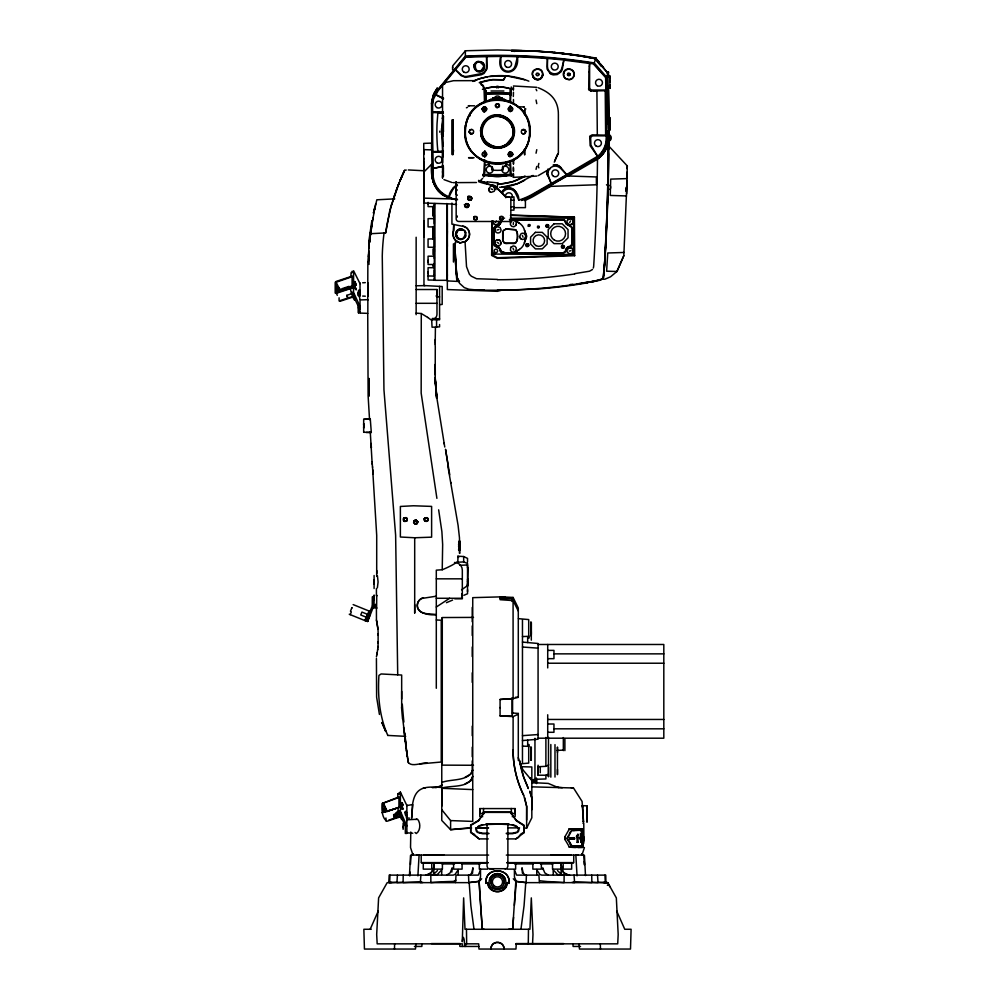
<?xml version="1.0" encoding="UTF-8"?>
<svg xmlns="http://www.w3.org/2000/svg" width="999" height="999" viewBox="0 0 999 999"><rect width="100%" height="100%" fill="white"/><g stroke="black" fill="none" stroke-linecap="round" stroke-linejoin="round"><path stroke-width="1.5" d="M336.151 282.242L336.301 292.645L350.637 287.987A1.561 0.837 -26.3 0 1 352.085 288.399L352.085 275.861A1.561 0.837 -26.3 0 1 350.637 277.235L336.151 282.242L340.06 290.16L351.71 286.076M355.02 297.802C355.919 306.231 349.525 290.022 350.761 288.536L336.638 293.219A1.561 0.837 -26.3 0 1 335.189 292.794L335.189 282.642A1.561 0.837 -26.2 0 1 336.638 281.268L350.749 276.598L351.211 272.452L351.71 273.039M358.466 313.037L358.466 305.219M360.027 309.103L360.027 299.937L367.857 299.675L367.832 313.361L360.027 313.087L359.877 306.006L353.534 292.42L353.596 270.754L360.027 283.654M360.027 293.331L360.027 282.917M363.986 427.597L363.673 424.026M363.673 424.5L363.673 423.713M367.857 262L367.732 300.262M349.25 614.26L366.146 621.078L372.527 605.294L372.527 596.59L372.49 605.382L373.301 605.194M374.088 599.712L374.088 596.291M376.423 658.491L376.623 697.152L379.42 714.435M376.698 576.373L376.71 535.476L372.502 466.758M401.049 816.545L397.977 817.519L396.853 815.097L399.363 814.222L400.487 816.633L387.088 821.265C381.78 818.356 381.693 809.078 382.055 803.508L397.602 797.452L397.977 793.78L400.399 792.132L406.868 805.531L412.712 804.557L411.613 818.331L412.599 804.682M383.017 803.233L383.291 812.349L398.938 807.467L398.938 796.727L397.827 797.889L383.017 803.233L386.913 811.638L398.813 807.279M401.673 699.063L401.673 691.345M403.134 827.671L403.134 826.323M405.319 814.922L405.332 812M406.88 832.292L406.88 833.428L405.319 833.428L405.319 824.962M414.697 537.762L431.618 537.162L431.618 506.406L413.461 505.769L400.374 506.456L400.374 537.012L414.697 537.762L414.697 612.986L414.697 604.632M423.751 200.824L423.751 200.012M423.751 192.857L423.751 193.806M423.751 192.345L423.751 188.174M423.751 171.191L423.751 160.802M423.751 159.615L423.751 158.104M423.751 154.533L423.751 149.625L432.355 149.925M423.963 237.2L423.963 220.966M428.072 204.296L428.072 202.485L428.072 206.593L434.315 206.693M428.072 273.676L428.072 271.878M428.072 262.163L428.072 260.352M434.315 208.579L434.328 204.046M434.315 270.005L434.315 276.074L428.072 275.974M434.315 257.03L434.315 264.273M434.315 214.773L434.315 251.773M416.146 289.523L436.975 289.523L436.975 295.055L436.088 296.066M442.02 132.318L442.02 134.753L442.02 132.979M442.02 133.254L442.02 128.584L442.02 133.204M442.545 127.81L442.545 125.899M442.545 175.562L442.545 177.984L442.545 85.352M442.545 162.487L442.545 154.683M442.545 133.017L442.545 132.255M441.77 809.727L450.599 820.579L450.599 829.694A84.291 23.564 3.1 0 1 471.066 828.009M451.923 203.084L451.923 204.233L456.543 204.42M456.168 194.056L456.168 181.693M458.678 550.249L459.727 550.249L459.702 543.568M423.751 198.152L451.298 198.888L442.719 194.93L437.862 190.459L434.028 184.153L432.167 178.084L431.531 104.42L432.405 99.263L434.902 93.307L465.359 56.156L465.359 51.049M465.359 51.424L465.359 50.762L497.477 49.95L522.04 50.649M467.532 567.907L467.532 564.959L459.94 565.309M479.77 812.874L479.77 808.578L515.172 808.578L515.172 816.458L512.25 816.695M488.249 838.898L479.233 838.898L470.704 832.504L470.679 825.461L478.446 820.916L483.416 813.686L483.416 812.125L511.525 812.125L511.525 813.686L516.495 820.916L524.275 825.873L524.25 832.554L515.859 838.898M483.578 808.441L483.416 812.399M486.538 56.493L486.538 66.483A7.293 7.293 0 0 1 480.482 73.776L467.095 76.349A7.293 7.293 0 0 1 460.839 74.613L455.432 69.743L461.001 75.549L465.484 77.385L481.281 74.775L484.04 73.464L487.087 68.806L486.675 56.631L465.871 57.205L438.224 90.609L433.766 98.339A25.687 25.687 0 0 0 432.604 104.583L432.742 168.494L443.469 166.321M506.056 161.938L506.056 165.722L502.934 166.87L502.672 170.217L497.477 170.354L492.27 170.217L491.983 166.833L488.886 165.722L488.886 161.938M492.332 227.435L492.357 252.472L494.942 254.47M500.074 707.816L500.074 699.462L512.05 698.601M512.574 712.986L518.294 713.461L518.294 714.185L513.111 716.595L500.074 715.896L512.05 716.183L512.05 697.764M507.892 824.25L507.879 866.27L507.117 868.106M510.114 173.189L510.114 160.802M510.839 197.315L513.961 196.903L513.961 210.127L510.839 210.127L510.839 197.265L506.318 197.228L494.53 185.639L488.736 184.353A52.06 52.06 0 0 1 478.546 181.656M524.25 832.554L524.275 825.361L516.046 820.142L511.525 813.686L511.251 808.441M513.099 698.638L513.086 600.586L500.074 599.7L500.074 596.828L513.099 597.427L518.294 608.041L518.294 697.352L513.099 698.638L500.074 699.462M515.172 808.578L515.172 813.473L510.751 813.573M523.801 828.034L526.635 828.146L526.673 806.418L523.688 795.316A130.744 114.286 -6.2 0 1 517.245 778.883A133.004 116.246 -6.2 0 1 513.099 749.999L513.111 716.595M531.318 622.365L531.306 634.128M531.83 808.815L531.83 809.702L531.818 798.026L529.832 791.37L531.818 798.026M562.3 787.699L557.367 787.237L548.264 783.416L531.83 782.604L531.83 781.955M536.513 782.517L536.513 778.346M548.488 767.244L548.501 774.125L545.916 775.236L538.074 775.199L538.074 773.376M538.074 765.197L538.074 775.199M538.074 768.331L538.074 772.839M548.501 774.125L548.488 776.772L548.501 775.798M573.738 862.524L573.738 855.244M587.012 813.074L587.012 805.893L582.305 805.606L582.767 808.94M587.012 813.361L587.012 812.137L587.012 817.12M587.012 811.613L587.012 810.189M568.506 175.986L595.242 160.514C603.159 156.156 608.478 147.627 608.403 138.499L607.454 201.948L604.645 263.486L603.558 278.147L600.124 280.244M609.203 136.763L608.953 130.757L608.953 149.026M609.927 88.424L609.927 84.753M609.927 82.218L609.927 80.195M609.927 78.534L609.927 77.123M360.027 294.393L360.027 295.829L360.027 294.942M374.088 595.916L374.088 597.027L374.088 595.267L374.088 608.291M378.109 643.031L378.122 633.816M400.399 792.132L400.387 811.2L406.88 825.973M406.88 817.706L406.88 818.456L406.88 804.957M415.01 832.479L416.296 833.528C420.579 830.706 420.829 822.951 417.582 819.23L406.88 819.817L406.88 832.841L412.837 833.228M434.315 267.707L428.072 267.707L428.072 280.007L434.315 280.12L434.315 279.221M434.315 279.77L434.315 278.833M434.315 223.651L434.315 204.633M528.708 746.877L528.708 744.53L528.708 763.099L519.905 763.898M531.306 760.326L531.306 747.314L531.093 760.052L531.143 756.393M531.83 782.604L531.83 780.082M536.513 779.27L545.904 778.945L545.916 775.236M587.012 817.694L587.012 816.283M587.012 820.716L587.012 813.898M607.392 130.569C608.741 141.433 605.019 153.534 595.229 159.39L533.916 194.793A72.89 72.89 0 0 1 521.441 200.499M608.254 86.076L608.191 88.474L607.954 76.436M609.914 121.915L609.927 117.532L609.927 130.007L609.927 125.162M360.027 312.937L360.027 312.088M376.735 573.538L376.748 570.554M382.055 812.711L397.964 807.879L398.364 812.587L401.411 819.13L402.834 819.192L401.86 819.642L401.873 817.394M483.416 813.686L478.846 820.204L470.704 824.999L470.704 832.504M496.728 86.413L496.728 87.937C495.666 85.802 499.25 85.802 498.251 87.937L498.214 86.413M533.916 781.643L533.928 779.42M608.878 129.021L608.903 145.067L609.178 140.297M458.616 544.78L459.665 544.78L459.652 546.353L458.529 546.353M510.764 215.047L574.425 217.17L574.675 255.707L497.34 258.329L491.683 255.407L491.908 221.316M557.479 769.455L557.454 774.65L557.454 747.04L557.479 752.509M627.122 172.14L626.997 182.892M358.466 308.241L358.466 306.843M458.154 874.5L458.204 869.53M564.135 875.124L564.073 882.567A935.763 575.324 -86.2 0 0 547.415 881.58L539.76 880.781M416.146 313.137L421.278 313.524L421.166 393.131L436.9 498.351M435.177 345.766L435.202 343.918M569.88 838.835L569.892 837.786L573.975 837.699L574.65 838.748L569.88 838.835L574.65 838.748M485.314 155.644L485.402 151.436M526.635 820.004L526.673 806.418L524.675 797.689M606.318 135.839L605.931 142.195A23.926 23.926 0 0 1 597.639 156.381L590.147 145.729L589.71 136.251L592.182 134.84L605.644 135.152L606.318 135.839L593.256 135.839A2.597 2.597 0 0 0 590.659 138.436L590.946 145.13L597.639 156.381M452.659 66.921L452.572 69.755M468.056 567.557L467.532 586.138L467.532 563.399L463.673 561.938L457.854 562.2L457.929 556.206L463.673 556.543L467.532 558.404L467.532 561.987M360.027 295.654L359.965 290.347L359.203 290.06A9.903 2.123 71.7 0 0 359.89 298.813L360.015 299.325M435.202 344.156L435.227 342.47M510.477 155.931L510.539 151.648M436.301 688.274L436.301 570.167L442.232 569.742L442.657 544.58L441.883 531.643L438.648 509.84M372.177 222.14L370.716 233.379M403.221 875.124L403.072 882.567A935.264 812.886 83.9 0 1 421.403 881.792M442.545 130.432L442.582 128.034M589.335 66.084L589.622 63.299L593.556 63.899L605.619 77.597L605.906 90.022L605.232 90.709L591.083 91.059L588.823 89.873L589.035 71.803M609.178 140.697L609.078 143.519M435.214 342.669L435.414 327.585M509.677 106.406L509.552 111.451M538.074 766.733L545.891 766.333L548.476 765.234L548.488 764.223M627.022 180.769L623.826 255.694L616.932 271.503L610.551 276.785L604.595 279.32M607.991 76.136L608.466 72.215M626.985 183.229L626.935 185.427M447.34 222.777L447.077 280.045L447.34 274.638M444.767 447.04L436.888 398.102L435.202 377.322M511.263 86.975L510.452 102.11M410.789 832.017L410.527 847.527L412.999 855.082L488.636 855.082M514.398 869.692L514.448 877.097L516.308 881.418L526.136 882.567L526.411 875.124M435.252 341.371L435.302 339.398M626.935 185.814L626.673 193.968M447.852 466.034L458.091 525.399L459.465 537.762L459.727 553.371M394.468 949.05L394.63 943.843M459.253 540.921L459.478 553.371M370.716 232.417L370.829 233.691L385.639 232.917C388.811 211.251 395.204 190.072 404.645 170.305L406.256 170.042M452.622 68.094L452.697 65.847L465.359 50.887M627.247 167.108L627.31 165.946L609.165 146.478M453.109 142.919L453.109 119.818L453.109 154.62L453.509 150.025M510.614 91.933L510.452 95.779L511.263 88.624M447.34 246.466L446.815 203.496M441.633 874.512L441.858 869.417M608.403 138.499C608.478 146.603 604.258 154.57 597.489 159.041A2053.145 2034.913 -23.6 0 1 593.656 266.408L593.331 268.032M389.985 875.124L389.647 882.567A935.763 927.509 66.7 0 1 397.115 882.204M466.471 929.27L466.658 943.843M528.284 943.843L528.471 929.27M532.554 943.843L532.991 934.465L531.306 897.889L529.932 929.27L465.01 929.27L463.636 897.889L462.287 941.732L462.849 937.561A6.706 1.161 87 0 1 464.185 939.909L464.797 946.44M529.108 225.112L529.083 226.398L528.271 226.111L528.334 224.625L529.745 224.575M525.998 244.555L526.698 246.428L528.459 245.954L528.096 244.018L526.348 244.118M368.706 252.947L368.943 240.597L371.84 220.754M485.689 91.708L485.614 90.21L486.151 100.712L485.614 90.21L484.827 90.472L484.827 102.61M608.703 129.171C608.316 131.219 608.241 116.346 608.666 118.594M368.956 248.664L369.043 242.195M570.504 838.835L570.554 837.786L574.575 837.699M441.833 130.257L443.081 115.784M442.357 130.394L442.969 118.744M442.882 130.232L443.032 127.373M409.453 875.574L410.502 855.419L413.037 853.908M409.952 875.798L410.089 872.065M410.489 864.397L411.014 855.718L413.436 854.27M421.978 943.843L421.84 946.44L414.423 946.44M469.842 116.096L470.005 113.174M524.537 114.698L524.7 109.828L524.537 114.498M516.246 943.843L515.971 949.05L478.971 949.05L478.696 943.843L465.546 943.843L465.659 946.44M513.261 878.77L515.821 881.393L525.761 882.641L524.063 905.756L520.941 929.27M447.077 270.392L446.815 246.678M417.894 875.836L419.118 854.669M513.461 99.513L513.461 103.996M516.308 881.418L514.398 905.344M515.821 881.393L512.649 929.27L508.703 929.27M368.831 250.811L367.819 262.325M500.724 56.543C494.642 77.035 520.292 77.51 517.47 56.718A586.301 586.301 0 0 0 500.861 56.406L486.675 56.631M550.237 73.601A6.031 3.921 5.6 0 0 553.483 74.9L557.23 74.55L560.963 71.878A17.557 11.513 6.4 0 0 562.425 68.631L563.898 59.977L547.452 58.417L547.052 68.993L550.249 73.601M626.91 178.247L627.31 165.971M467.769 198.651L469.38 200.337L470.854 200.075L471.54 197.64L469.28 196.428L467.769 198.651L468.643 200.037L470.979 199.962L471.703 198.701M468.056 579.095L467.532 585.664M625.849 191.271L626.136 187.312M376.598 596.116L376.735 595.154L376.623 607.941M397.427 875.124L396.915 882.567A935.763 863.348 -82.2 0 1 402.485 882.279M484.428 65.609C484.802 78.534 465.946 66.758 477.959 61.476L482.654 62.662L484.428 65.609C483.429 60.165 475.062 60.152 474.075 65.609M433.841 863.923C434.39 869.093 431.106 874.674 425.611 875.112M455.519 882.567L456.031 875.124L478.271 875.124L480.319 870.541M433.591 874.55L434.09 867.419L431.306 872.839L426.123 875.124M513.286 224.5L513.411 222.627M368.631 253.958L368.406 256.743M420.904 875.124L420.342 882.567A935.201 660.376 -85.8 0 1 422.914 882.442M513.461 92.245L513.324 96.466M472.527 873.251L472.939 867.769L471.778 872.839L469.967 875.112M625.973 189.261L626.036 188.411M512.649 929.27L513.573 917.332M415.896 943.843L415.472 949.05L364.435 949.05L363.861 929.27L371.203 929.27M447.34 230.894L447.077 244.693M583.691 843.406L583.953 837.012L582.729 846.915L569.368 846.915L564.772 839.16L564.747 837.075L569.118 829.407L573.888 829.32L569.218 829.133L582.742 829.12L580.369 829.32L582.392 829.407L583.316 835.539M451.848 872.065L452.197 867.844L450.187 872.839L446.653 875.112M513.461 167.969L513.461 171.279L513.324 167.058M412.599 804.058C415.472 785.664 426.423 786.55 441.77 787.462M497.015 189.623L497.677 182.892L487.312 181.868L486.625 183.903M492.932 220.791L493.244 223.364L495.779 224.912L498.301 223.801L499.025 221.278M483.978 174.65L483.553 176.985L484.515 161.126M406.793 819.155L405.444 812.874L405.956 811.113L406.88 812.711M467.969 207.23L465.696 207.268L464.86 206.119L465.634 204.021L467.157 203.684L468.756 205.294L468.606 206.368L467.844 207.33L465.422 207.018L464.847 205.956L465.759 203.921A1.948 1.948 0 0 1 468.756 205.632A1.948 1.948 0 0 1 465.821 207.317A1.948 1.948 0 0 1 465.821 203.933M465.634 204.021L467.907 203.983L468.743 205.132L467.844 207.33M490.846 880.481L490.846 883.291M504.095 883.291A6.768 6.768 0 0 0 495.379 875.449A6.768 6.768 0 0 0 492.944 886.912A6.768 6.768 0 0 0 504.095 883.291L504.095 880.481M545.929 226.124L546.99 224.463L548.663 225.262L547.727 227.26L545.929 226.124L546.391 226.548M369.73 239.71L370.105 236.651M370.492 233.591L371.054 228.983L369.343 242.782L372.989 217.794M472.739 133.454L470.417 133.679L469.218 131.968L470.029 129.907L471.79 129.483M522.202 129.882L524.525 129.67L525.724 131.369L524.912 133.429L523.151 133.854M369.742 239.86L370.13 236.938M370.729 232.567L371.116 229.645M371.516 226.723L372.103 222.34M465.472 125.812C456.855 168.519 525.324 179.208 529.807 135.464C535.551 94.755 471.915 85.177 465.472 125.812L467.632 118.719M468.056 581.243L467.532 584.652M547.527 175.549L547.027 173.451L548.001 169.031L547.127 174.013L551.236 183.566L566.67 174.65L560.439 167.095A16.783 9.953 -30.1 0 0 557.242 165.21L553.109 165.11M582.442 842.057L583.004 838.061L580.856 830.269L578.671 830.306M513.324 173.389L513.461 175.836M376.423 656.842L377.759 649.15M484.04 174.126L483.678 176.061L483.678 174.313M513.324 87.375L513.324 90.072M494.867 242.807L494.992 241.933M500.986 243.719L501.111 242.832M536.513 783.591L536.563 779.907M494.093 229.807C494.455 225.324 500.786 225.712 501.473 221.091M500.024 223.626L500.337 222.19C500.624 226.511 494.692 225.062 494.03 228.571L494.205 244.73L499.2 247.789C490.459 245.554 494.33 233.966 494.717 227.685C496.64 225.449 500.561 225.312 500.924 221.703M513.648 252.972L519.455 249.388A11.451 11.451 0 0 0 524.463 242.482L526.61 235.739L524.463 230.157A11.451 11.451 0 0 0 519.455 223.239L513.923 219.668L509.403 219.655M524.463 242.482L526.61 236.875L524.463 230.157M576.523 836.263L576.91 837.412L577.897 834.302L576.523 836.263L576.91 837.412M425.062 518.044L424.488 520.379L426.148 521.378L427.897 520.179L427.235 518.044M565.059 839.56L565.059 836.6M385.639 232.917L389.61 212.462M561.525 246.84L563.349 245.379M376.748 655.044L377.147 652.834M374.088 605.144L367.595 621.665L368.181 620.204M486.663 154.221A2.21 2.21 0 0 1 483.354 156.131A2.21 2.21 0 0 1 483.354 152.298A2.21 2.21 0 0 1 486.663 154.221L485.352 156.281L484.078 156.431L482.455 155.232L482.742 152.822M508.266 109.103L509.59 107.068L510.864 106.918L512.487 108.104L512.2 110.527M467.769 198.813L468.094 197.265L470.104 196.453L471.441 197.315L471.703 198.813M500.287 221.254L500.137 222.015A4.233 4.233 0 0 1 496.178 225.974L493.743 228.272L493.743 244.368L494.617 246.029L499.537 248.701L500.387 251.586L502.035 252.972L563.461 253.059L565.059 252.36L565.909 250.462A4.096 4.096 0 0 1 569.642 246.716L571.403 246.029L572.265 244.256L572.265 228.272L571.391 226.611L566.47 223.938L564.46 219.842L510.064 219.568M403.621 518.718L404.233 521.028L406.406 521.028L406.98 518.681L405.319 517.682L403.621 518.718L404.67 517.794M474.475 64.436L474.475 68.756L475.836 70.529L480.544 71.716L484.028 68.756L484.028 64.436M542.919 74.65C540.209 87.437 524.5 71.528 537.175 68.894C548.476 68.844 539.597 86.751 532.867 76.811M536.051 153.209L536.775 149.675M500.124 223.639L500.561 221.541M374.6 209.802L376.823 199.8L394.755 198.863M414.098 521.466L414.985 523.751L417.02 523.426L415.522 523.951L416.983 523.389L417.37 521.466L415.971 520.292L414.61 520.654L414.048 521.416L415.509 520.367L417.42 521.441M564.11 245.904L563.686 247.927L561.888 247.665M545.978 225.287L545.978 226.548A1.486 1.486 0 0 0 548.663 226.548L548.276 224.887L546.403 224.85M623.826 255.694L616.932 271.503L606.63 271.191L607.754 252.984L624.063 252.46M538.873 163.411L538.211 166.109L538.873 167.857M374.812 207.355L373.414 213.149L375.686 203.921M439.76 131.131L439.76 132.218M517.47 56.718L515.247 65.634A7.293 7.293 0 0 1 500.849 63.874L500.861 56.406M563.898 59.977L561.813 68.357A7.293 7.293 0 0 1 547.452 66.596L547.452 58.417M536.051 169.368L536.775 166.446M486.575 184.078L487.312 181.868L487.1 184.066L494.53 185.639L505.119 196.491L508.878 197.265M511.963 137.512C519.018 121.928 495.666 107.78 485.214 121.89C470.504 139.673 503.721 159.178 511.963 137.512L506.218 144.58L501.885 146.716M528.459 245.954L528.521 244.593M391.708 204.57L399.076 183.004L398.189 185.252M476.573 827.871L476.036 829.657L477.659 832.055L482.604 833.228L488.773 833.253M393.206 199.55L395.055 193.831M530.132 225.187L529.845 226.124L529.133 225.462L528.271 226.111M397.24 813.898L397.877 816.483L394.593 817.681L394.518 816.383M538.349 226.673L538.324 227.972L539.385 226.748M584.415 847.527L581.942 855.082L506.306 855.082M484.128 929.27L482.292 929.27L479.945 895.941L479.12 881.38L480.507 877.072L480.519 869.142M368.019 296.216L368.069 282.979M595.879 58.279L599.425 62.4M608.041 73.427L595.754 58.666A674.862 531.793 -90 0 0 511.288 50.574A674.725 531.693 -90 0 1 595.754 58.666L608.029 73.427L606.68 77.21L607.367 123.689M607.717 74.326L607.941 73.676M607.092 76.049L607.454 75.025M595.466 59.416L595.741 58.666M606.68 77.21L594.205 62.925L596.003 57.93M396.153 190.722L397.202 187.849M394.593 817.681L393.681 814.647L396.94 813.511M608.154 76.249A1670.54 1316.445 90 0 0 608.079 73.414L606.98 71.741L608.279 72.74L608.541 76.286M554.295 162.125L558.379 152.897L558.379 150.162M555.731 158.529L556.58 156.493M370.217 615.172L369.955 615.796M368.806 618.643L369.118 617.882M554.67 161.176L555.581 158.903M351.873 607.754L350.462 611.238M351.623 608.391L351.923 607.617M350.212 614.647L351.323 611.888M366.87 616.508L367.257 615.534M369.081 611.038L364.797 620.541M365.347 620.267L365.622 619.605M376.773 608.316L376.611 607.717M399.9 180.994L404.645 170.305L403.134 173.551M399.912 180.956L400.611 179.283M366.133 621.078L367.744 621.278M609.927 119.68L609.178 121.453L609.178 118.057M400.124 180.444L402.26 175.474M401.173 177.959L403.234 173.327M370.179 929.27L378.359 910.838M551.061 183.504L533.316 193.756A71.691 71.691 0 0 1 518.781 200.112L515.634 193.381A7.293 7.293 0 0 0 502.509 192.77M482.742 110.527L482.217 108.879L483.628 107.055L486.026 107.53L486.675 109.103A2.21 2.21 0 0 1 483.354 111.039A2.21 2.21 0 0 1 483.354 107.218A2.21 2.21 0 0 1 486.663 109.128M512.2 152.822L512.724 154.47L511.313 156.281L508.916 155.807L508.266 154.246M482.217 108.879L484.453 106.806L486.525 108.342M512.724 154.47L510.489 156.531L508.416 155.007M352.185 293.556L346.79 295.354L347.764 298.314L347.702 297.065M488.636 188.898L490.721 186.264L492.47 186.076L494.418 187.325L495.017 189.51L494.18 191.308L491.183 192.332C488.673 192.557 488.099 186.064 489.248 191.071L490.01 191.783M363.673 425.05L363.986 424.388M489.66 878.995C492.145 872.002 502.797 872.052 505.282 878.995C510.002 893.081 484.94 893.081 489.66 878.995L491.058 876.573A8.329 8.329 0 0 1 503.883 876.573L505.282 878.995M457.205 199.088C443.256 200.2 450.849 188.998 456.93 184.902M536.775 176.074L513.461 177.36L513.324 176.498M510.277 222.827L510.764 221.815M515.934 225.312L516.421 224.3M408.279 762.262C411.326 767.332 421.328 762.736 427.023 762.961M556.893 155.856L557.892 154.158M457.692 870.541L455.044 874.425L453.221 875.124L389.185 875.124L388.786 882.567L391.833 882.417M526.635 828.146L531.83 817.794L531.83 766.97L521.003 766.695M577.434 830.344L571.665 830.481L567.582 838.411L572.027 846.091L575.187 846.016M569.105 834.352L570.404 831.767M358.092 292.682L358.329 295.779L358.466 290.634L359.153 290.509M478.858 820.216L478.446 820.916M448.913 196.903L452.972 189.273A7.293 7.293 0 0 1 457.455 185.577M569.655 222.565L570.541 220.904M506.705 838.898L515.721 838.898L518.306 837.612L520.666 834.215L523.064 832.741M568.356 840.733L566.945 838.348L568.381 835.676M370.292 419.093L371.316 432.567L366.183 432.467M337.749 291.296L337.275 288.611M465.072 237.3L465.809 235.989M593.556 63.899L606.156 77.385L606.855 138.024A24.476 24.476 0 0 1 594.617 159.141L533.653 194.343A72.365 72.365 0 0 1 522.227 199.675M464.498 237.2L465.284 235.839M413.973 521.565L415.734 520.292L417.495 521.565M557.392 154.857L557.679 154.47M491.446 99.4L490.472 99.388L501.973 99.388L501.998 97.84L500.561 97.902A3.459 3.459 0 0 0 494.355 97.89M536.638 73.476L536.351 74.9M538.473 75.325L538.761 73.901M567.882 73.476L567.594 74.9M569.717 75.325L570.004 73.901M500.324 216.671L499.825 218.881A1.823 1.823 0 0 0 503.109 218.881L502.597 216.671M502.597 219.518L503.109 217.307A1.823 1.823 0 0 0 499.825 217.307L500.324 219.518M501.96 191.82C507.504 182.517 519.542 191.284 518.781 200.112M441.121 870.541L437.412 874.425L434.902 875.124M452.772 188.449L456.968 184.852M502.06 191.658L506.068 188.274L511.9 188.386A16.234 9.49 -13.7 0 1 515.721 191.945L516.196 192.994M444.543 84.153L445.054 83.441M437.487 870.541L433.591 874.425L431.068 875.124M526.848 243.831L526.398 245.791M377.447 575.799L378.084 582.03L377.36 587.874M593.843 63.399A618.831 618.831 0 0 0 465.609 56.668L437.699 90.172L433.541 97.365L432.018 105.594L431.893 122.665L433.004 179.57A25.512 25.512 0 0 0 451.536 198.302A186.9 186.9 0 0 0 457.554 199.725M573.026 862.599L507.005 862.636M426.948 521.241L427.897 520.179M495.279 222.44L496.54 221.041M500.349 98.002L499.075 99.4L492.957 99.388L492.757 97.84L501.973 97.89M423.751 172.128L431.605 164.273C430.469 175.836 433.042 189.248 443.881 195.592L441.945 193.157M481.68 878.77L479.12 881.38L482.292 929.27M510.427 215.359L574.425 217.17M468.531 875.124L468.806 882.567L478.583 881.418L479.582 880.506M405.969 521.278L407.018 520.354M592.482 269.48L589.535 271.204L574.625 273.664M567.719 219.668L570.729 218.594L572.439 219.618L573.139 222.702L571.278 224.663L569.467 224.875L567.057 222.54L567.057 220.779L568.593 218.893L570.729 218.594M572.477 223.813L569.467 224.875M481.043 179.832L482.642 178.459M485.214 121.89C493.831 110.864 513.211 117.67 512.962 131.668M500.774 220.454L502.435 219.568M513.461 85.976L536.775 87.325M597.464 156.356L566.695 174.475M449.637 598.276L436.301 607.005M461.575 589.81L467.532 585.589L467.532 593.743L463.886 595.292M455.881 880.169L453.446 881.418L447.527 881.58A935.763 575.324 86.2 0 0 430.869 882.567L430.806 875.124M508.429 142.52C500.961 150.137 487.05 147.477 483.029 137.612M514.11 226.636L515.796 225.549L516.333 222.502L514.96 220.754L512.599 220.479L510.901 221.578L510.364 224.625L511.75 226.373L513.636 226.723M492.744 116.833C483.366 120.23 479.095 131.88 484.615 140.26M416.034 819.542L416.708 819.118M491.683 255.407L492.332 220.767L492.332 252.597L493.456 254.071L571.328 254.47L573.326 253.284L573.676 220.617L571.79 218.157L510.239 218.157M525.049 176.036L513.324 181.493L503.046 183.641L497.852 183.928L497.677 182.892L497.852 183.928A52.26 52.26 0 0 0 524.238 176.561M581.505 854.27L584.065 855.644M550.362 168.569L538.211 175.649M569.368 846.915L583.129 847.202L582.579 847.527L569.517 847.214L582.729 846.915L583.591 839.035L584.015 839.635M550.599 186.376L534.453 195.729A73.476 73.202 -0.4 0 1 524.5 200.574M533.079 175.437L517.32 183.729L501.635 187.225M524.65 180.295L522.552 181.406A55.544 55.544 0 0 1 499.512 187.325M432.392 787.699L437.512 787.249L442.207 784.889M519.455 249.388L513.923 252.959M472.827 81.431L478.771 78.884L487.537 76.786M473.326 81.194C490.696 73.364 511.301 74.201 528.858 81.156M501.473 220.354L502.435 219.905M385.527 810.589C385.327 814.135 383.266 804.245 385.527 810.589L384.603 810.988L384.702 812.137M446.428 602.697L452.609 600.074M466.408 107.805L467.557 107.33M462.687 226.024A8.392 8.317 8.9 0 1 465.034 241.596L459.99 242.907L455.194 239.972A8.317 8.304 90 0 1 453.983 230.132L453.721 224.45C453.484 230.906 450.861 240.734 459.927 242.757M438.611 786.787L435.776 787.599M393.544 815.034L396.815 813.723M493.431 876.036L490.596 877.172L495.329 875.299M465.172 777.147L470.841 774.138L472.739 769.942C469.043 781.755 450.961 778.708 441.77 782.467M393.743 815.921L396.99 814.722M396.291 812.587L399.363 811.613L396.291 812.587L396.853 815.097M388.711 820.179L398.801 816.645M465.172 783.803L470.854 780.843L472.739 776.198C469.355 788.473 451.461 785.114 441.77 788.086M423.476 597.777C419.118 598.651 416.221 603.521 417.632 607.754C420.167 615.434 430.332 613.224 436.301 614.685C429.158 615.609 414.148 613.074 417.882 602.484A7.842 7.83 50.8 0 1 421.491 598.513L436.301 596.191M509.165 824.125A13.012 5.295 0 0 0 505.806 823.95L489.135 824.425A13.012 5.295 0 0 0 476.573 828.346L476.386 831.393L477.709 832.504L482.604 833.728L488.773 833.703M400.936 807.392L402.372 806.892C404.72 813.611 400.025 804.445 402.372 806.892M419.905 763.923L441.246 762.025L441.246 620.242L436.301 619.954M400.936 803.483L402.372 802.996C404.72 809.714 400.025 800.524 402.372 802.996M341.945 288.711L349.013 286.376M353.122 296.366L340.197 300.549M354.657 296.453L340.534 301.124A1.561 0.837 -26.2 0 1 339.086 300.711L339.086 297.802M401.486 805.119L402.959 804.632M401.486 809.028L402.959 808.541M501.123 147.665L503.583 146.89A16.608 16.583 -34.3 0 0 509.353 142.982L512.25 138.786A16.359 16.359 0 0 0 501.148 115.722C489.435 112.512 477.847 125.087 481.805 136.501L481.131 134.927C483.041 152.597 511.351 152.71 514.023 135.227C518.106 120.055 497.652 108.092 486.388 118.881A16.583 16.583 0 0 0 480.531 130.544M394.717 817.269L396.915 816.595M399.413 793.968L397.977 793.78M496.703 239.972L497.564 239.735M498.426 245.916L499.275 245.667M358.466 312.687L358.466 306.556L352.235 293.669L353.696 293.256M405.319 825.886L399.275 812.924L398.951 811.613L400.387 811.2M394.106 816.882L397.49 815.946M501.698 290.185L497.477 291.321L447.34 289.56L447.34 203.671M445.666 82.505L453.509 80.694L475.387 80.644M571.203 254.47L573.663 252.385L573.676 244.093L573.663 220.255L571.203 218.169M497.077 230.032L498.901 229.583M570.379 254.008L571.416 253.746M397.977 811.25L398.951 811.013L401.873 817.719M568.768 248.027L571.553 248.102M569.18 251.099L571.016 250.699M432.742 168.494L440.159 166.92A7.293 7.293 0 0 0 443.131 165.534M462.475 239.186C453.846 241.895 453.846 226.573 462.475 229.283M399.275 812.924L400.811 812.612M593.356 281.543L603.109 279.021L604.67 264.498A1670.54 1316.445 90 0 0 608.878 130.057M462.45 946.44L462.337 943.843L377.172 943.843L376.685 934.477L378.609 897.889L387.187 882.641L469.18 882.641L478.583 881.418M587.087 282.667L599.974 280.269M459.99 242.907L464.835 241.746A8.317 8.304 90 0 0 464.81 226.723M421.915 862.599L487.949 862.636M563.648 247.552L562 247.377M493.793 868.868L489.06 868.693L505.869 868.718M476.486 182.505L453.109 182.642M504.97 868.868L506.243 868.693M500.561 97.902L492.757 97.84M462.075 238.761C457.579 240.11 454.208 233.966 457.579 230.732C472.028 224.538 462.624 248.788 456.093 234.802L457.554 230.869L459.303 229.782L462.462 229.795M427.572 317.395A120.067 42.895 3.3 0 1 430.944 319.792L431.68 319.73L432.055 327.222L439.572 326.86L439.572 324.538M583.129 847.202L569.517 847.214L583.129 847.202L578.084 847.439M489.81 76.473L505.806 75.699L524.65 79.758M435.464 383.229L435.227 378.396M597.827 882.217A935.763 927.509 -66.7 0 1 605.294 882.567L607.754 882.641L616.333 897.889L618.181 934.477L617.707 943.843L515.746 943.843M433.141 151.611L443.419 151.124M522.465 740.571L538.074 739.21L538.074 643.481L522.465 642.107M398.364 812.587L399.438 812.487M491.033 91.009L503.908 91.009M522.465 735.664L538.074 734.54M536.101 288.948L510.327 290.222L484.428 290.222L469.617 289.535L464.31 287.612L459.577 283.341L456.855 277.098L454.795 246.029L455.894 240.622L454.795 246.029L456.618 275.412M431.68 319.73L439.572 319.78L439.572 286.376M515.434 697.29L518.294 697.102M485.776 824.125A13.012 5.295 0 0 1 489.135 823.95L500.387 823.95M594.055 90.884L596.903 90.709L597.315 135.152M363.673 419.355L370.367 418.968L363.673 419.318L363.673 432.33M511.313 50.712L518.743 50.724A675.699 532.467 -90 0 1 553.384 52.597L574.1 55.095A674.188 531.268 90 0 1 594.805 58.641L595.766 58.579M362.674 282.779L365.322 282.63M439.572 304.595L442.182 304.458L442.182 286.513L423.963 285.552L423.963 170.754L408.341 169.942M557.117 750.411L563.336 750.112M471.603 827.996L450.599 829.694L441.77 820.441L441.77 788.286L472.739 789.597M522.465 636.575L527.672 636.363L527.672 642.569M577.022 836.363L577.147 842.319L578.084 842.307L577.897 834.302M432.305 143.082L423.751 143.381L423.751 203.022L451.923 203.996M511.825 174.875L483.116 174.875M574.675 255.707L574 255.057L497.477 257.73L492.27 255.057M626.997 178.596L610.701 179.121L610.264 195.442L626.535 195.941M510.489 175.449L484.453 175.449M607.067 73.327L608.079 73.302M423.401 787.924L425.324 787.874M574.687 830.406L571.665 830.481M575.899 845.991L571.416 846.066L569.892 843.406M572.827 830.431L581.393 830.269L582.255 833.915M581.056 838.598L581.393 842.244L581.318 838.598L582.13 838.586L582.117 837.537L580.494 837.562L580.419 833.915L581.218 833.915L581.293 837.562M579.482 837.587L580.082 838.623L579.482 837.587L580.494 837.562M580.756 837.562L582.117 837.537M580.044 837.587L581.031 837.562L580.956 833.915M579.507 838.623L581.593 838.586L581.568 837.537M578.084 842.307L577.147 842.319M582.13 838.586L580.519 838.598L580.856 842.244M577.522 845.953L581.718 845.878L583.004 838.061L581.718 845.878L574.587 846.028M416.146 285.776L424.987 285.614M434.315 238.873L428.072 238.973L428.072 247.228L434.315 247.277L434.315 246.503M421.428 862.799L422.09 862.799M605.931 882.567L605.756 875.124L541.733 875.124L539.897 874.425L537.25 870.541M507.767 827.871L519.592 827.896M569.892 837.786L570.554 837.786M506.418 833.728L512.549 833.69L517.232 832.504L518.556 831.393L518.369 828.346A13.012 5.295 0 0 0 505.806 824.425L494.555 823.95M502.01 99.388L499.075 99.4L498.076 97.84M503.146 99.388L504.47 99.388L500.424 99.388M474.075 157.705L468.606 157.705L473.114 157.705M477.534 827.846L488.024 827.909M523.538 106.681L524.363 107.055L517.969 106.693M513.961 207.655L525.412 207.63L525.412 199.4M434.315 218.631L428.072 218.656L428.072 226.91L434.315 226.923M429.108 862.799L447.477 862.811M547.464 862.811L565.834 862.799M605.906 90.022L592.22 90.022A2.597 2.597 0 0 1 589.622 87.363L589.622 63.299M432.517 111.888L443.269 111.888M433.129 112.512L443.219 112.987M432.517 152.235L443.281 152.235M505.631 196.903L508.941 196.903M510.839 200.212L513.961 200.212M510.839 206.818L513.961 206.818M499.463 218.157L504.545 218.169M510.064 219.867L564.16 220.13L566.258 224.138L570.953 226.773L571.977 228.571L571.977 243.981L570.354 246.179A5.207 5.207 0 0 0 565.384 251.149L563.186 252.772L502.759 252.759L500.611 251.286L499.612 248.276L502.097 252.073L506.58 252.972M434.315 256.206L428.072 256.206L428.072 264.46L434.315 264.535M416.146 303.309L436.975 303.309M458.666 543.881L459.715 543.881L459.627 540.921L459.715 543.881M458.516 544.78L459.515 544.78L459.44 541.396L459.515 544.78M458.691 548.451L459.715 548.451M458.529 549.737L459.565 549.737L459.565 546.353M436.301 578.833L462.325 578.833M436.301 598.276L462.325 598.276L462.013 593.656M454.72 598.788L462.325 598.788L462.325 570.129A7.805 7.667 0 0 0 454.52 562.462M473.501 617.407L442.282 617.544L442.282 765.134L473.501 765.271M538.074 644.48L663.811 644.48L663.811 738.199L538.074 738.199M547.714 650.386L553.958 650.386L553.958 658.666L547.714 658.666M553.821 653.858L663.811 653.858M547.714 663.224L663.811 663.224M547.714 719.455L663.811 719.455M547.714 724.013L553.958 724.013L553.958 732.292L547.714 732.292M553.821 728.82L663.811 728.82M383.778 810.813L384.89 810.813M580.419 833.915L581.218 833.915M583.878 837.924L583.778 823.326L582.954 823.313M580.594 842.244L581.393 842.244M575.412 846.79L579.757 846.79M416.558 854.769L419.105 854.769M424.1 854.769L443.793 854.769M551.148 854.769L570.854 854.769M575.836 854.769L578.384 854.769M422.265 862.886L488.024 862.886M506.918 862.886L572.677 862.886M442.058 863.923L454.52 863.923M461.75 863.923L480.307 863.923M514.635 863.923L533.191 863.923M540.422 863.923L552.884 863.923M487.799 869.13L479.308 869.13L479.308 862.886M507.142 869.13L515.634 869.13L515.634 862.886M525.761 882.641L607.754 882.641M608.154 885.276L609.265 885.276L607.317 885.276M431.356 943.58L460.214 943.58M516.096 943.58L563.586 943.58M478.833 946.44L459.865 946.44L459.69 943.843M580.531 946.44L573.101 946.44L572.964 943.843M469.505 105.644L468.219 105.794L474.662 105.794M458.653 543.706L459.69 543.706M483.416 812.387L511.525 812.412M458.641 542.469L459.677 542.482L459.715 545.754M506.306 833.228L512.337 833.241L517.282 832.055L518.906 829.657L518.369 827.871M513.149 50.749L527.522 51.261M458.653 542.919L459.69 542.919M554.195 164.91L557.592 165.31L561.051 167.732M497.477 279.42L476.56 278.733L471.353 276.224L469.393 274.201L466.521 266.646L465.047 241.633M572.852 862.799L573.513 862.799M500.074 598.501L512.05 598.751L512.05 601.473M479.77 813.473L484.19 813.573M573.251 787.961L571.303 787.911M571.416 846.066L566.945 838.348M531.83 786.85L573.513 787.974L582.092 801.448L583.441 822.002M484.44 290.209L469.617 289.535M458.641 542.744L459.69 542.782M450.599 820.579L472.739 821.428L472.739 597.652L505.282 596.74M464.248 204.733L468.881 204.92M569.517 847.214L575.574 847.464M405.694 736.35L387.812 735.426M522.465 746.103L527.672 746.328L527.672 740.122M603.159 882.429L606.156 882.567M447.34 280.906L459.528 281.506M432.342 318.444L439.572 318.806M604.894 882.504L606.343 882.579M436.65 296.74L439.572 296.89M362.674 296.066L365.322 296.204M363.673 432.292L371.054 432.317M409.465 818.144L406.88 817.969L406.88 814.235M522.465 647.027L538.074 648.139M482.692 816.695L479.77 816.458L479.77 808.578M443.419 112.999L437.899 112.512L437.075 123.189A186.588 186.588 0 0 0 437.887 151.611M512.337 51.161L514.96 51.399M518.444 618.643L528.708 619.58L528.708 638.149L528.708 635.801M485.614 90.547L484.827 90.472L485.327 100.125M564.01 60.127L589.485 63.412M591.083 91.059L588.486 88.961M523.214 129.445L525.724 131.369M471.74 133.891L469.218 131.968M497.44 116.046L501.985 116.746M569.655 875.124L567.569 874.737A8.854 8.829 47.8 0 1 562.574 870.891L561.101 863.923M595.941 58.104L585.589 56.256A689.397 417.532 -64.5 0 0 568.056 54.046L554.095 52.497L559.015 52.997A647.627 356.631 65.8 0 1 576.423 55.469M383.928 809.19L385.152 809.44M505.482 252.959L501.473 251.548L498.838 247.477L494.755 245.005L494.093 237.4M456.518 199.875L447.589 197.515L441.408 193.818M513.648 219.655L519.455 223.239M568.818 875.124L563.636 872.839L560.864 867.669M558.741 787.587L556.306 786.787M451.91 182.492L443.968 179.62M563.886 875.124L561.351 874.425L557.454 870.541M560.039 875.124L557.529 874.425L553.821 870.541M503.109 99.638L510.327 101.786M479.92 180.906L486.95 182.867A52.26 52.26 0 0 1 478.533 180.382M494.542 224.55L495.392 224.825M562.512 245.379L564.348 246.703M538.985 226.136L537.574 226.186L537.512 227.66L538.374 227.023L539.085 227.685M548.301 875.124L544.755 872.839L542.744 867.856L542.857 869.442M464.835 226.723L451.923 224.138L451.923 203.659M370.042 611.425L353.147 604.595M368.681 614.797L361.913 612.075L360.751 614.972L367.507 617.707M490.959 188.848L492.707 189.56M538.211 87.75C549.999 92.457 557.829 99.425 558.379 113.187M499.45 875.174L504.345 877.172L501.785 876.123M435.564 94.555L443.269 98.064M524.775 108.479L525.861 108.991M525.824 235.851L524.975 234.091L523.064 233.142L521.178 233.579L519.517 236.501L521.128 239.036M372.527 605.207L373.189 605.544M435.377 94.605L441.97 98.114A7.293 7.293 0 0 1 443.369 99.051M479.095 838.898L471.865 832.779M442.37 97.59L443.606 98.252M346.79 295.354L347.477 296.403M421.278 313.524L427.672 317.382M581.905 853.908L584.44 855.419L585.489 875.574M499.013 239.847L500.049 240.472M495.941 245.18L496.978 245.804M352.385 272.265L352.185 271.228L352.672 271.815M513.324 177.273L513.461 173.926M497.202 242.307L498.776 243.331M486.513 142.52L491.545 145.891M367.232 620.479L367.882 620.941M524.975 875.124L523.164 872.839L522.002 867.769L522.402 873.138M530.232 777.871L531.83 780.444L523.414 770.441A77.885 39.086 -60.6 0 1 520.179 763.486M483.678 89.023L483.678 86.276L480.731 83.329L481.53 85.265M493.643 186.613L495.017 189.51M566.67 174.65L560.501 168.257A7.293 7.293 0 0 0 548.414 175.812L551.236 183.566M482.642 84.952L484.04 89.223L484.515 102.223M404.782 812.137L405.444 812.874M459.041 281.094L456.83 276.748L456.218 269.53M594.805 58.629L601.41 66.546M483.716 140.672L481.131 134.927C482.817 140.996 487.524 146.304 493.818 147.665A16.359 16.359 0 0 0 501.148 147.627M435.177 184.653L433.241 182.23L431.78 174.201M600.986 64.336L601.598 65.135M456.793 236.613L457.517 237.55L456.156 234.228M337.949 292.195L337.487 291.745L337.5 293.007M608.953 134.128L609.74 135.202A4.795 3.771 90 0 1 608.928 141.721M582.305 805.606L582.667 807.354M602.672 66.546L603.496 67.707L603.109 67.145M457.854 562.2L457.43 561.6L455.769 562.937A117.882 32.468 -3.1 0 1 451.56 565.446L448.638 566.908A116.259 32.005 -3.1 0 1 442.257 569.755M474.263 834.202L474.662 834.889M487.824 868.106L487.062 866.27L487.037 823.925M393.681 814.647L394.155 815.421M607.704 882.654L610.014 886.837M465.072 231.169L465.809 232.48M513.086 600.586L518.294 611.013M337.287 295.317L336.738 294.043M354.92 298.489L352.085 292.058L352.235 293.669M338.599 287.275L339.56 289.235M536.051 89.223L536.775 90.734M524.975 234.091L525.924 236.064L524.263 239.061L522.452 239.485L520.454 238.561L519.617 236.788M616.62 910.876L624.762 929.27L631.093 929.27L630.506 949.05L579.47 949.05L579.045 943.843M523.688 795.316C516.758 781.268 513.111 765.659 513.099 749.999M383.366 802.959L387.2 811.338M492.894 222.552L493.381 223.614M387.837 735.489C379.433 716.72 377.622 695.729 378.933 675.411L381.131 673.963L401.673 675.037L401.673 706.693M518.294 757.704L520.267 763.386M513.011 248.189L513.686 249.95M522.377 235.439L523.064 237.188M382.08 722.914L385.726 731.43L381.905 722.452M561.351 867.582L562.587 870.891M511.113 123.938L512.787 128.584L513.011 133.829M583.241 821.29L583.541 822.214L582.829 809.814M354.283 283.304L354.558 284.128M354.283 287.787L354.558 288.611M352.51 294.368L353.559 296.653L353.733 296.054M468.032 196.828L468.781 199.825M494.73 97.952L495.029 99.388M514.622 870.554L516.683 875.124L538.911 875.124L539.423 882.567M450.724 482.242L450.899 483.091M536.051 100.025L536.775 103.634M376.448 620.129L376.423 607.916M468.281 196.029L469.018 199.912M376.436 620.042L376.685 621.39M376.536 620.566L377.947 629.345M607.829 148.389L608.603 154.508A1670.428 1316.257 -90 0 1 604.682 261.676L603.109 278.771L593.943 281.194A409.403 322.615 90 0 1 582.292 282.942M376.76 621.803L377.697 627.085A8.929 0.724 89.8 0 1 377.959 629.145A8.804 0.774 -90 0 1 378.146 635.089M468.056 584.627L467.532 581.256M407.317 756.093L408.379 762.849M408.166 761.55L407.58 757.816M474.001 929.27L470.879 905.756L469.18 882.641M406.943 753.646L407.217 755.494M407.093 754.645L407.342 756.243M402.684 718.418L407.093 754.62M447.077 275.687L446.815 280.307L434.84 280.307L434.84 203.496M406.431 750.062L406.793 752.559M444.13 442.744L444.318 444.143M405.794 745.466L406.106 747.751M406.019 747.152L403.584 727.284M404.932 738.86L405.269 741.508M371.141 443.856L371.341 447.814L371.341 446.965M480.531 130.544L481.218 136.826M468.056 585.639L467.532 579.108M371.278 447.302L371.278 445.779M372.065 461.938L372.19 463.274M372.165 463.037L372.327 464.797M435.402 382.717L436.788 398.102L435.239 379.483M372.29 464.385L372.552 467.32M608.403 73.864L608.541 76.486M436.788 398.102L435.277 380.619L436.476 398.089M372.752 469.792L373.077 474.3M574.038 875.124L574.6 882.567A935.763 660.776 85.8 0 0 572.027 882.379M561.038 870.279L561.351 874.6M597.514 875.124L598.026 882.567A935.763 863.348 82.2 0 0 592.457 882.279M455.781 262.762L456.118 267.957M369.543 419.692L368.119 395.829L367.732 313.698M370.254 431.63L372.028 461.451M575.824 854.669L577.047 875.836M371.128 444.955L371.066 443.444L371.166 445.629M564.747 837.075L564.797 838.111M584.29 861.325L584.452 864.397M583.928 855.718L584.415 864.984M442.807 131.668L443.044 136.089M442.282 131.668L443.057 146.391M441.77 131.668L443.081 156.831M485.864 95.454L486.151 100.899M524.562 149.076L524.637 154.97L524.587 149.525M447.077 254.595L446.815 275.112M604.957 875.124L605.294 882.567M553.096 869.417L553.321 874.637M573.975 837.699L574.013 838.748M609.153 133.004L609.203 136.201M509.54 151.798L509.677 156.831M600.312 943.843L600.474 949.05M485.302 108.516L485.389 111.164M608.141 73.127L608.241 77.073M608.466 89.873L608.841 118.144M591.72 875.124L591.87 882.567A935.264 812.886 -83.9 0 0 573.538 881.792M432.879 168.606C432.355 176.423 434.053 184.827 439.71 190.584A24.825 24.825 0 0 0 448.851 196.728M627.222 167.832L627.247 168.694M510.452 105.969L510.539 111.701M605.232 90.709L605.644 135.152M397.714 674.837L395.629 535.202L383.953 389.822L382.267 256.094A209.553 209.078 -50.7 0 1 384.066 233.004M536.738 869.53L536.788 874.674M435.202 377.372L435.139 364.46M374.088 579.957L374.088 584.053L374.088 583.204M483.591 111.663L483.553 107.305L483.553 111.738M459.727 550.249L459.727 544.73M431.568 143.107L431.605 149.9M587.012 805.893L587.025 808.815M545.891 766.333L545.891 737.449M538.074 766.545L538.086 768.106M406.88 819.817L406.893 820.604M609.927 88.149L609.927 75.999L609.927 76.798M587.012 811.001L587.012 821.977L587.012 821.041M531.83 804.045L531.83 805.481M531.306 631.58L531.306 635.052M531.306 622.677L531.306 640.159M513.099 597.427L513.099 599.512M442.545 150.936L442.545 154.171M434.315 236.988L434.315 247.153M434.315 275.749L434.315 263.324M385.951 817.981L385.951 821.053M374.088 580.394L374.088 581.63M363.673 427.172L363.673 427.934M609.927 122.14L609.927 125.587M587.012 810.002L587.012 810.689M574 217.57L574 255.057M571.665 862.886L571.665 869.13L563.186 869.13L563.186 862.886M564.897 739.285L564.897 750.611M563.336 737.562L563.336 750.611M561.013 862.886L561.013 869.13L552.534 869.13L552.534 862.886M558.379 113.761L558.379 149.588M554.994 744.617L554.994 777.072M550.836 744.53L550.836 777.16M548.488 737.362L548.488 776.41M547.714 644.48L547.714 667.919M547.714 714.772L547.714 738.199M541.346 862.886L541.346 869.13L532.854 869.13L532.854 862.886M540.272 766.645L540.272 772.739M536.263 778.283L536.263 781.942M536.001 778.446L536.001 782.716M534.952 738.311L534.952 779.769M533.916 779.557L533.916 782.716M530.794 621.915L530.794 635.826M530.794 746.852L530.794 760.214M522.465 619.867L522.465 762.811M518.294 713.461L518.294 760.414M513.461 87.625L513.461 89.585M512.574 698.276L512.574 713.848M511.263 176.361L510.452 161.239M510.839 210.876L510.839 221.503L458.766 221.478A2.597 2.597 0 0 1 456.168 218.881L456.168 181.98M510.114 90.147L510.114 100.612M510.114 106.144L510.114 109.803M510.114 151.648L510.114 155.819M502.672 166.121L502.672 170.217M500.074 707.529L500.074 715.896M492.27 166.733L492.27 170.217M488.886 163.724L488.886 165.722M484.827 107.567L484.827 111.726M484.827 150.874L484.827 157.193M484.827 159.852L484.827 172.752M484.515 108.042L484.515 112M484.515 151.349L484.515 155.307M472.227 607.442L472.227 621.74M472.227 625.961L472.227 635.489M472.227 647.015L472.227 656.543M472.227 672.839L472.227 682.367M472.227 726.148L472.227 735.676M472.227 747.202L472.227 756.73M472.227 760.938L472.227 771.54M467.532 589.66L467.532 591.708M463.673 556.543L463.673 561.938M462.087 862.886L462.087 869.13L453.596 869.13L453.596 862.886M453.434 243.793L453.434 262.038M442.407 862.886L442.407 869.13L433.928 869.13L433.928 862.886M442.02 617.807L442.02 764.884M441.77 761.001L441.77 806.193M441.508 128.559L441.508 134.778M436.975 289.523L436.975 314.26A5.207 5.195 0 0 1 431.768 319.455M436.575 319.98L436.575 327.222M434.315 248.951L434.315 258.491M434.315 274.862L434.315 280.12M433.017 248.951L433.017 254.495M433.017 264.61L433.017 266.82M431.755 862.886L431.755 869.13L423.276 869.13L423.276 862.886M421.203 855.244L421.203 862.524M416.146 237.25L416.146 314.697M403.134 823.263L403.134 829.357M376.423 588.561L376.423 595.804M375.562 604.308L375.562 607.879M374.088 575.499L374.088 588.523M582.205 829.395A87.487 2.448 4 0 1 568.656 829.37M477.872 826.598A13.012 5.295 0 0 1 482.629 824.662M512.312 824.662A13.012 5.295 0 0 1 517.07 826.598M475.561 827.871A84.291 23.564 3.1 0 1 488.586 827.896M402.56 719.105A72.827 6.943 86.8 0 1 401.523 707.105M407.492 757.142A72.228 1.161 83.1 0 1 406.081 747.577M406.306 745.729A72.59 1.686 83.7 0 1 404.595 732.729M407.03 520.242A1.848 1.848 0 0 1 404.195 521.003A1.848 1.848 0 0 1 404.195 518.069A1.848 1.848 0 0 1 407.03 518.831M339.198 290.172A1.561 0.837 -26.3 0 1 340.534 289.186M448.101 465.284A65.297 1.961 80.6 0 1 445.517 449.325M449.762 474.775A65.397 1.973 80.6 0 1 445.604 449.575M435.289 374.987A64.336 1.873 -90 0 1 435.289 346.603M457.917 556.206A371.403 58.017 3 0 1 458.616 557.479M405.269 739.372A67.67 1.386 83.9 0 1 404.595 734.053M403.883 722.052A67.495 4.371 86.2 0 1 402.297 704.245M389.448 212.163A49.276 9.915 -79 0 1 391.596 204.121M372.24 222.178A23.576 0.949 -79.6 0 1 374.15 212.35M374.338 210.702A23.427 0.799 -79.4 0 1 375.137 206.955M369.031 260.589A232.979 232.879 -13.4 0 1 369.118 256.743M369.006 264.435A233.004 232.904 -8.4 0 1 369.268 252.897M377.972 646.428A8.941 0.674 -89.4 0 1 377.634 649.887M378.122 641.783A8.729 0.799 -89.9 0 1 377.909 647.602M517.569 56.856A618.081 618.081 0 0 1 547.315 58.541M589.048 71.903A79.208 4.133 -90 0 1 589.335 66.184M457.305 195.292A3.459 3.459 0 0 1 457.305 189.872M505.806 197.727A3.459 3.459 0 0 1 508.928 192.77A3.459 3.459 0 0 1 512.05 197.727M507.455 175.424A44.88 44.88 0 0 1 487.487 175.424M482.455 89.373A44.88 44.88 0 0 1 496.69 86.801M498.251 86.801A44.88 44.88 0 0 1 512.487 89.373M606.48 184.79A2.66 2.098 -90 0 1 607.317 185.302M608.104 187.375A2.66 2.098 -90 0 1 607.904 188.536M609.877 185.302A2.66 2.098 -90 0 1 609.877 189.46M608.728 135.327A2.66 2.098 90 0 1 611.076 136.763L611.076 139.073A2.66 2.098 -90 0 1 607.879 139.997M608.516 139.073A2.66 2.098 -90 0 1 607.929 139.997M602.035 65.734A31.543 1.761 47.3 0 1 602.547 66.409M608.391 86.151A1670.54 1316.445 90 0 1 608.841 118.719M594.88 281.268A410.489 323.476 -90 0 1 583.191 283.104M581.893 283.266A410.489 323.476 -90 0 1 576.698 283.891M572.802 284.278A410.489 323.476 -90 0 1 570.204 284.503M593.306 281.256A518.231 511.338 0 0 1 497.477 290.072M456.868 280.831A58.904 0.824 87.1 0 1 455.107 256.256M455.931 267.757A59.016 1.149 87.3 0 1 454.832 250.075M465.359 56.156A619.38 619.38 0 0 1 594.205 62.925M608.316 138.499A2075.697 2057.141 -24 0 1 603.821 275.1M587.112 282.867A517.732 511.488 0.3 0 1 536.113 289.148M574.675 273.976A512.887 506.593 0.2 0 1 497.477 279.732M506.356 175.549A44.768 44.768 0 0 1 488.586 175.549M484.04 88.961A44.768 44.768 0 0 1 496.428 86.913L498.513 86.913A44.768 44.768 0 0 1 510.901 88.961M502.16 168.169A3.459 3.459 0 0 1 507.817 167.32A3.459 3.459 0 0 1 506.543 172.902A3.459 3.459 0 0 1 501.823 169.68M506.168 164.236A20.829 20.817 0 0 1 509.34 165.397M485.601 165.397A20.829 20.829 0 0 1 488.811 164.223M485.839 93.581A393.107 393.107 0 0 1 509.103 93.581M512.1 174.862A387.862 387.862 0 0 1 482.842 174.862M512.087 174.35A387.35 387.35 0 0 1 482.867 174.35M486.238 94.081A392.532 392.532 0 0 1 508.703 94.081M512.162 175.387A388.361 388.361 0 0 1 482.779 175.387M484.865 93.082A393.606 393.606 0 0 1 511.476 93.132M433.017 226.923L433.017 239.023L433.017 226.91M433.017 209.141L433.017 215.884L433.017 206.556L433.017 209.141M502.684 232.292L502.684 240.334L504.233 242.894L505.956 243.594L515.609 242.932C518.543 239.623 518.406 233.204 515.746 229.782L506.043 229.033L503.434 230.544L502.684 232.292M452.31 119.843L452.31 154.583L452.31 119.843M529.482 130.107C531.955 175.062 460.964 172.939 465.596 128.634C468.231 89.922 528.583 91.334 529.482 130.107M486.113 880.256L485.989 883.441C483.591 866.87 511.351 866.795 508.953 883.441C511.301 868.918 487.649 865.696 486.113 880.256M431.655 101.748L431.531 103.884L433.229 95.117L437.387 87.912L433.941 93.419L431.655 101.748M513.461 159.528L513.461 164.023L513.461 159.528M513.836 131.668C514.722 152.785 480.232 152.785 481.106 131.681A16.359 16.359 0 0 1 501.148 115.722C508.391 117.345 513.898 124.238 513.836 131.668M483.941 66.021C474.75 85.252 470.404 49.588 483.941 66.021M563.498 72.989C561.962 78.421 569.78 82.118 573.064 77.66A11.963 7.905 8.1 0 0 574.163 75.25C575.736 68.569 564.797 66.221 563.498 72.989M491.108 947.464L490.946 949.05L491.321 946.652A6.506 6.494 0 0 1 503.621 946.652L504.045 949.05C504.582 941.333 492.357 939.922 491.108 947.464M563.698 73.327L563.698 75.487A5.207 5.207 0 0 0 566.196 78.909L569.343 79.583A5.207 5.207 0 0 0 574 74.401A5.207 5.207 0 0 0 569.343 69.231A5.207 5.207 0 0 0 563.698 73.327M443.406 116.296L442.545 124.163L443.406 131.668L443.406 116.296M371.228 227.772L369.343 242.782L371.228 227.772M473.788 217.307L474.3 219.518L476.248 219.755L477.072 218.881L476.573 216.671L474.612 216.433L473.788 217.307M495.092 241.583L494.867 243.331L496.678 245.667L499.75 245.454L500.886 244.068L501.123 242.32L499.3 239.985L496.228 240.185L495.092 241.583M417.869 521.753L417.07 523.801L415.671 524.288L413.598 522.527L414.398 520.479L415.796 519.992L417.869 521.753M424.225 518.656L424.787 521.166L427.909 520.741L427.972 518.394L426.96 517.594L424.225 518.656M507.342 882.579L505.531 887.711L503.633 889.622A9.878 9.853 0 0 1 491.308 889.622L489.41 887.711L487.599 882.579C487.799 894.53 507.13 894.53 507.342 882.579M443.406 167.632L442.545 171.928L443.406 176.274L443.406 167.632M443.106 115.722L442.432 118.906A10.415 10.415 0 0 1 443.106 115.722M564.423 246.728L564.285 247.352A1.486 1.486 0 0 1 561.788 247.665A1.486 1.486 0 0 1 562.612 245.279L564.423 246.728M495.591 104.733L495.541 106.431L497.465 107.717L499.363 106.456L499.4 104.845L498.713 103.921L496.291 103.884L495.379 105.644L496.628 107.605L499.35 106.543L498.314 103.671L495.591 104.733M525.936 244.543L525.799 245.167A1.486 1.486 0 0 0 528.621 245.791L528.758 245.167A1.486 1.486 0 0 0 526.323 244.043L525.936 244.543M573.289 250.824L571.765 253.596L570.079 254.033L567.27 252.347L566.97 250.474L568.656 248.077L570.117 247.752L572.727 249.188L573.289 250.824M403.559 518.331L403.496 520.666L404.508 521.478L407.08 520.741L407.142 518.394L406.143 517.594L403.559 518.331M510.701 247.352L510.427 250.274L511.65 251.785L513.498 252.223L515.996 250.799L516.271 247.877L515.047 246.353L513.199 245.929L510.701 247.352M608.491 72.14L608.279 72.74L608.491 72.14M542.657 75.487C541.87 80.27 534.565 81.031 532.804 76.523A5.207 5.207 0 0 1 537.012 69.231A5.207 5.207 0 0 1 542.657 75.487M517.245 240.247L515.734 242.857L513.973 243.594L504.233 242.894L502.697 240.284L503.359 230.669L505.944 229.046L515.609 229.708L517.245 232.292L517.245 240.247M505.806 75.699L503.683 79.783L492.657 79.633L479.245 82.692A52.26 52.26 0 0 1 492.657 79.633L503.683 79.783L505.806 75.699M495.516 227.784L494.855 229.558L495.941 232.218A3.259 3.259 0 0 0 500.474 231.843L501.136 230.057L500.037 227.397L497.177 226.761L495.516 227.784M354.87 285.989L356.094 289.698L354.87 285.989M356.206 284.977L354.87 281.518L356.206 284.977M337.487 287.262L338.723 290.971L337.487 287.262M474.3 216.671L473.638 217.67L474.3 219.518L476.573 219.518L477.222 218.519L476.573 216.671L474.3 216.671M535.439 232.342L530.594 237.188L530.594 244.031L535.439 248.876L542.282 248.876L547.127 244.031L547.127 237.188L542.282 232.342L535.439 232.342M554.02 223.801L548.201 229.608L548.201 237.824L554.02 243.631L562.237 243.631L568.044 237.824L568.044 229.608L562.237 223.801L554.02 223.801M417.232 523.226L415.734 523.988A1.848 1.848 0 0 1 413.923 521.753A1.848 1.848 0 0 1 416.483 520.454A1.848 1.848 0 0 1 417.232 523.226M567.22 175.949L548.951 186.426L596.391 184.778L596.391 176.96L567.22 175.949M582.742 829.12L569.218 829.133L582.742 829.12M528.309 788.473L523.339 776.273A137.962 121.553 -4.6 0 1 520.279 764.759L519.542 760.626L523.813 777.659L528.309 788.473M483.828 87.862L484.04 89.223L483.828 87.862M457.08 216.908L456.93 216.084L457.08 216.908M459.39 546.353L459.378 544.78L459.378 546.353M369.118 395.854L369.043 378.534L369.118 395.854M493.831 885.526A5.145 5.145 0 0 0 502.435 883.216A5.145 5.145 0 0 0 496.141 876.922A5.145 5.145 0 0 0 493.831 885.526M424.675 520.666A1.848 1.848 0 0 0 427.859 520.242A1.848 1.848 0 0 0 425.899 517.707A1.848 1.848 0 0 0 424.675 520.666M464.71 237.575A5.207 5.195 -90 0 0 461.638 229.108A5.207 5.195 -90 0 0 455.844 236.014A5.207 5.195 -90 0 0 464.71 237.575M436.913 107.592A3.459 3.459 0 0 0 442.107 104.595A3.459 3.459 0 0 0 436.913 101.598A3.459 3.459 0 0 0 436.913 107.592M436.913 162.787A3.459 3.459 0 0 0 442.107 159.79A3.459 3.459 0 0 0 436.913 156.781A3.459 3.459 0 0 0 436.913 162.787M463.986 72.19A3.459 3.459 0 0 0 469.18 69.193A3.459 3.459 0 0 0 463.986 66.196A3.459 3.459 0 0 0 463.986 72.19M506.418 66.983A3.459 3.459 0 0 0 511.6 63.986A3.459 3.459 0 0 0 506.418 60.989A3.459 3.459 0 0 0 506.418 66.983M553.009 69.593A3.459 3.459 0 0 0 558.204 66.596A3.459 3.459 0 0 0 553.009 63.599A3.459 3.459 0 0 0 553.009 69.593M597.265 85.727A3.459 3.459 0 0 0 602.459 82.73A3.459 3.459 0 0 0 597.265 79.733A3.459 3.459 0 0 0 597.265 85.727M596.216 146.129A3.459 3.459 0 0 0 601.41 143.119A3.459 3.459 0 0 0 596.216 140.122A3.459 3.459 0 0 0 596.216 146.129M553.533 176.323A3.459 3.459 0 0 0 558.728 173.327A3.459 3.459 0 0 0 553.533 170.317A3.459 3.459 0 0 0 553.533 176.323M536.913 75.524A1.299 1.299 0 0 0 538.861 74.401A1.299 1.299 0 0 0 536.913 73.277A1.299 1.299 0 0 0 536.913 75.524M468.131 199.488A1.948 1.948 0 0 0 471.503 199.238A1.948 1.948 0 0 0 469.605 196.441A1.948 1.948 0 0 0 468.131 199.488M567.719 75.137A1.299 1.299 0 0 0 569.967 74.962A1.299 1.299 0 0 0 568.693 73.102A1.299 1.299 0 0 0 567.719 75.137M476.348 70.28A4.683 4.683 0 0 0 483.891 67.258A4.683 4.683 0 0 0 477.51 62.238A4.683 4.683 0 0 0 476.348 70.28M554.408 240.16A7.443 7.443 0 0 0 565.559 233.716A7.443 7.443 0 0 0 554.408 227.273A7.443 7.443 0 0 0 554.408 240.16M494.48 251.873A1.723 1.723 0 0 0 497.465 251.648A1.723 1.723 0 0 0 495.779 249.176A1.723 1.723 0 0 0 494.48 251.873M535.963 245.617A5.782 5.782 0 0 0 544.642 240.609A5.782 5.782 0 0 0 535.963 235.602A5.782 5.782 0 0 0 535.963 245.617M487.937 172.677A3.459 3.459 0 0 0 493.119 169.68A3.459 3.459 0 0 0 487.937 166.683A3.459 3.459 0 0 0 487.937 172.677M470.329 133.591A2.21 2.21 0 0 0 473.651 131.668A2.21 2.21 0 0 0 470.329 129.758A2.21 2.21 0 0 0 470.329 133.591M509.378 156.131A2.21 2.21 0 0 0 512.699 154.221A2.21 2.21 0 0 0 509.378 152.298A2.21 2.21 0 0 0 509.378 156.131M522.402 133.591A2.21 2.21 0 0 0 525.724 131.668A2.21 2.21 0 0 0 522.402 129.758A2.21 2.21 0 0 0 522.402 133.591M509.378 111.039A2.21 2.21 0 0 0 512.699 109.128A2.21 2.21 0 0 0 509.378 107.218A2.21 2.21 0 0 0 509.378 111.039M478.933 158.416A32.542 32.542 0 0 0 529.895 134.353A32.542 32.542 0 0 0 483.578 102.248A32.542 32.542 0 0 0 478.933 158.416"/></g></svg>
